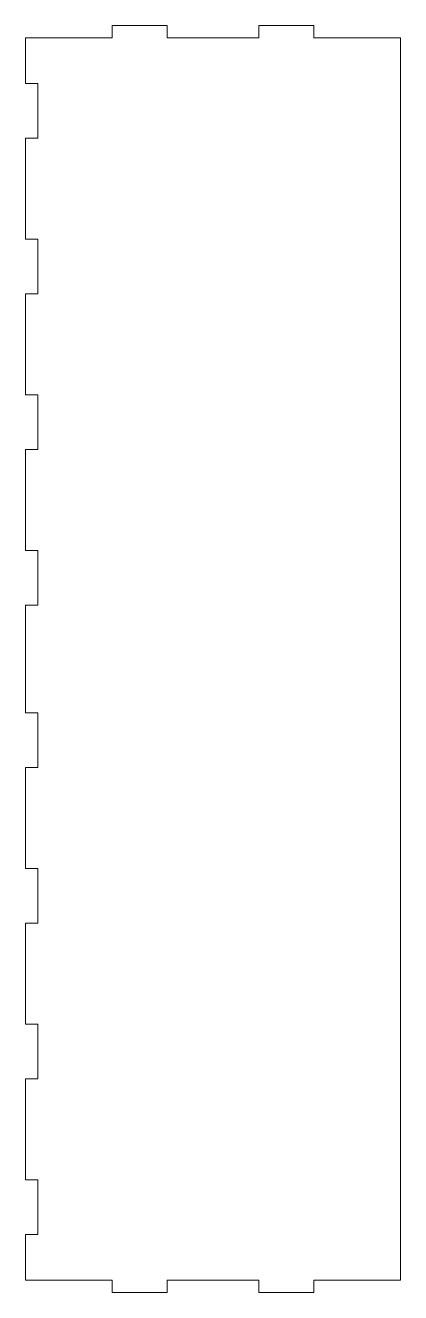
# Model space of a CAD drawing. Header units: inches. Extents: x -2.6 to 2.6, y -8.7 to 8.7.
import ezdxf

# ---------------------------------------------------------------- set-up
doc = ezdxf.new("R2010")
doc.units = ezdxf.units.IN
doc.header["$MEASUREMENT"] = 0

msp = doc.modelspace()

# ---------------------------------------------------------------- linework, layer by layer
at = {"color": 7, "linetype": 'Continuous', "lineweight": 15}
for p, q in [((-1.375, 8.5), (-1.375, 8.671)), ((-1.375, 8.671), (-0.625, 8.671)), ((-0.625, 8.671), (-0.625, 8.5)), ((0.625, 8.5), (0.625, 8.671)), ((0.625, 8.671), (1.375, 8.671)), ((1.375, 8.671), (1.375, 8.5)), ((-2.5625, 8.5), (-2.5625, 7.875)), ((-1.375, 8.5), (-2.5625, 8.5)), ((0.625, 8.5), (-0.625, 8.5)), ((2.5625, 8.5), (1.375, 8.5)), ((2.5625, -8.5), (2.5625, 8.5)), ((-2.3915, 7.875), (-2.5625, 7.875)), ((-2.3915, 7.125), (-2.3915, 7.875)), ((-2.5625, 7.125), (-2.5625, 5.745)), ((-2.5625, 7.125), (-2.3915, 7.125)), ((-2.3915, 5.745), (-2.5625, 5.745)), ((-2.3915, 4.995), (-2.3915, 5.745)), ((-2.5625, 4.995), (-2.5625, 3.615)), ((-2.5625, 4.995), (-2.3915, 4.995)), ((-2.3915, 3.615), (-2.5625, 3.615)), ((-2.3915, 2.865), (-2.3915, 3.615)), ((-2.5625, 2.865), (-2.5625, 1.485)), ((-2.5625, 2.865), (-2.3915, 2.865)), ((-2.3915, 1.485), (-2.5625, 1.485)), ((-2.3915, 0.735), (-2.3915, 1.485)), ((-2.5625, 0.735), (-2.5625, -0.735)), ((-2.5625, 0.735), (-2.3915, 0.735)), ((-2.5625, -0.735), (-2.3915, -0.735)), ((-2.3915, -0.735), (-2.3915, -1.485)), ((-2.5625, -1.485), (-2.5625, -2.865)), ((-2.3915, -1.485), (-2.5625, -1.485)), ((-2.5625, -2.865), (-2.3915, -2.865)), ((-2.3915, -2.865), (-2.3915, -3.615)), ((-2.5625, -3.615), (-2.5625, -4.995)), ((-2.3915, -3.615), (-2.5625, -3.615)), ((-2.5625, -4.995), (-2.3915, -4.995)), ((-2.3915, -4.995), (-2.3915, -5.745)), ((-2.5625, -5.745), (-2.5625, -7.125)), ((-2.3915, -5.745), (-2.5625, -5.745)), ((-2.5625, -7.125), (-2.3915, -7.125)), ((-2.3915, -7.125), (-2.3915, -7.875)), ((-2.5625, -7.875), (-2.5625, -8.5)), ((-2.3915, -7.875), (-2.5625, -7.875)), ((-2.5625, -8.5), (-1.375, -8.5)), ((-1.375, -8.5), (-1.375, -8.671)), ((-1.375, -8.671), (-0.625, -8.671)), ((-0.625, -8.5), (0.625, -8.5)), ((-0.625, -8.671), (-0.625, -8.5)), ((0.625, -8.5), (0.625, -8.671)), ((0.625, -8.671), (1.375, -8.671)), ((1.375, -8.5), (2.5625, -8.5)), ((1.375, -8.671), (1.375, -8.5))]:
    msp.add_line(p, q, dxfattribs=at)

doc.saveas('drawing.dxf')
